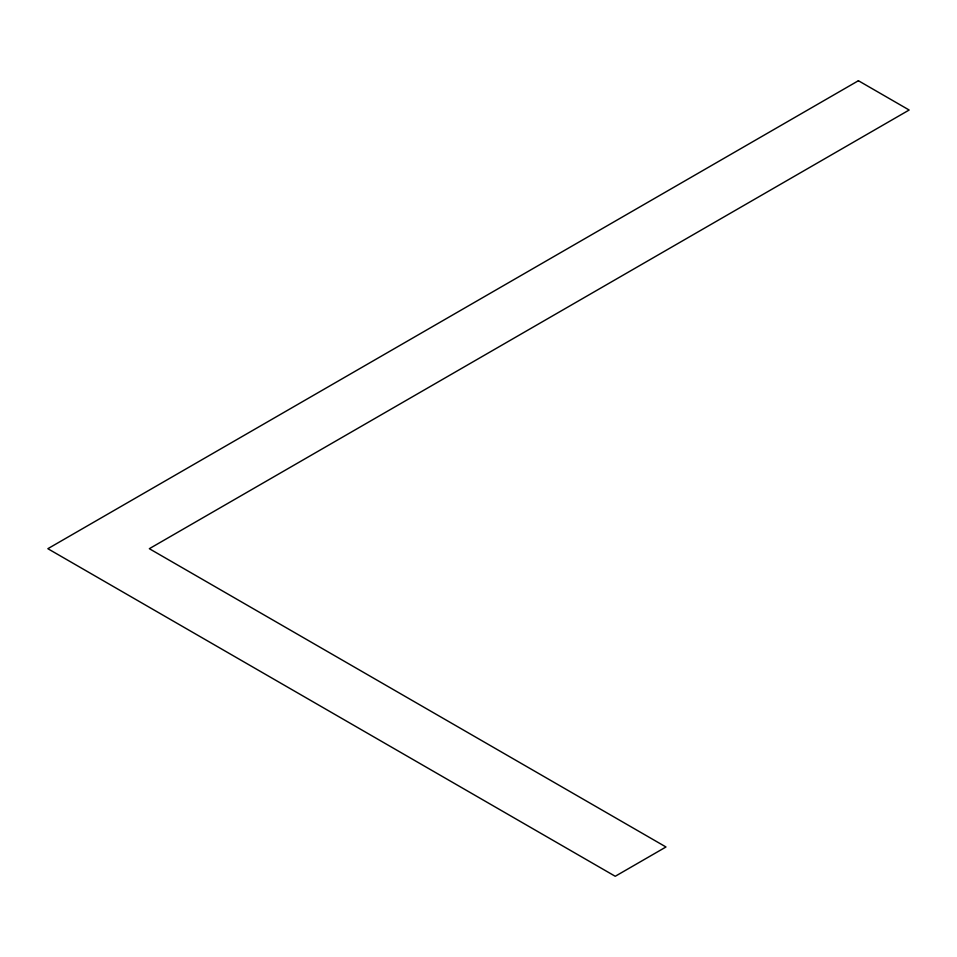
<?xml version="1.0" encoding="UTF-8"?>
<svg xmlns="http://www.w3.org/2000/svg" width="957" height="957" viewBox="0 0 957 957"><rect width="100%" height="100%" fill="white"/><g stroke="black" fill="none" stroke-linecap="round" stroke-linejoin="round"><path stroke-width="1.44" d="M858.405 80.723L47.85 548.696L615.243 876.277L665.988 846.981L149.328 548.696L909.15 110.019L858.405 80.723"/></g></svg>
